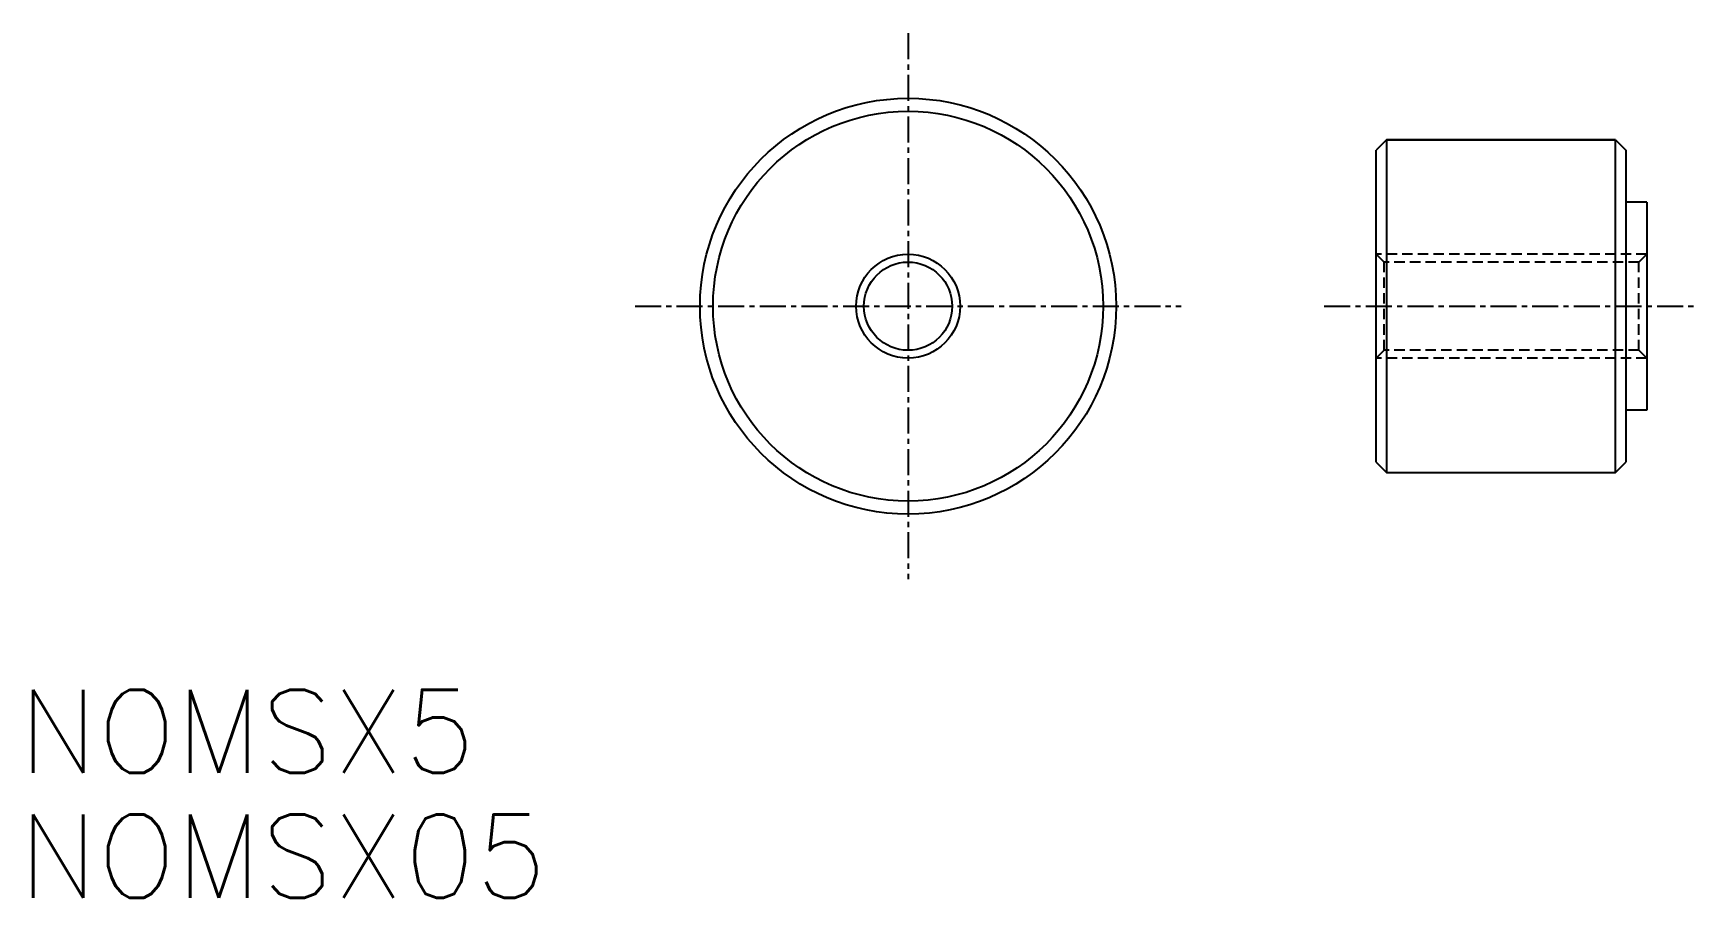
# Model space of a CAD drawing. Extents: x -42 to 38, y -28.4 to 13.1.
import ezdxf

# ---------------------------------------------------------------- set-up
doc = ezdxf.new("R2010")
doc.units = 0
doc.linetypes.add('CENTER', pattern=[2, 1.25, -0.25, 0.25, -0.25])
doc.linetypes.add('DASHED', pattern=[0.75, 0.5, -0.25])
doc.layers.get('0').update_dxf_attribs({"linetype": 'CONTINUOUS'})
doc.layers.add('CENTER', color=1, linetype='CENTER')
doc.styles.get("Standard").update_dxf_attribs({"font": 'txt.shx', "bigfont": 'bigfont.shx'})

msp = doc.modelspace()

# ---------------------------------------------------------------- linework, layer by layer
at = {"color": 7, "linetype": 'CONTINUOUS'}
for p, q in [((23, 8), (22.5, 7.5)), ((22.5, -7.5), (22.5, 7.5)), ((23, 8), (34, 8)), ((34, 8), (23, 8)), ((23, 8), (23, -8)), ((34, 8), (34.5, 7.5)), ((34, -8), (34, 8)), ((34.5, 7.5), (34.5, -7.5)), ((35.5, 5), (34.5, 5)), ((35.5, 5), (35.5, -5)), ((35.5, -5), (34.5, -5)), ((22.5, -7.5), (23, -8)), ((23, -8), (34, -8)), ((23, -8), (34, -8)), ((23, -8), (34, -8)), ((34, -8), (34.5, -7.5))]:
    msp.add_line(p, q, dxfattribs=at)
at = {"color": 3, "linetype": 'DASHED'}
for p, q in [((35.5, 2.5), (22.5, 2.5)), ((22.879, 2.121), (22.5, 2.5)), ((35.121, 2.121), (35.5, 2.5)), ((22.879, -2.121), (22.879, 2.121)), ((35.121, 2.121), (22.879, 2.121)), ((35.121, -2.121), (35.121, 2.121)), ((22.879, -2.121), (22.5, -2.5)), ((35.121, -2.121), (22.879, -2.121)), ((35.121, -2.121), (35.5, -2.5)), ((35.5, -2.5), (22.5, -2.5))]:
    msp.add_line(p, q, dxfattribs=at)
at = {"color": 7, "linetype": 'CONTINUOUS'}
for radius in [10, 9.375, 2.121]:
    msp.add_circle((0, 0), radius, dxfattribs=at)
at = {"color": 3, "linetype": 'CONTINUOUS'}
msp.add_circle((0, 0), 2.5, dxfattribs=at)
at = {"layer": 'CENTER', "color": 1, "linetype": 'CENTER'}
for p, q in [((0, 13.125), (0, -13.125)), ((-13.125, 0), (13.125, 0)), ((20, 0), (38, 0))]:
    msp.add_line(p, q, dxfattribs=at)

# ---------------------------------------------------------------- texts
at = {"color": 7, "linetype": 'CONTINUOUS'}
for s, p in [('NOMSX5', (-42.732, -22.448)), ('NOMSX05', (-42.732, -28.448))]:
    msp.add_text(s, height=4, dxfattribs=at).set_placement(p)

doc.saveas('drawing.dxf')
